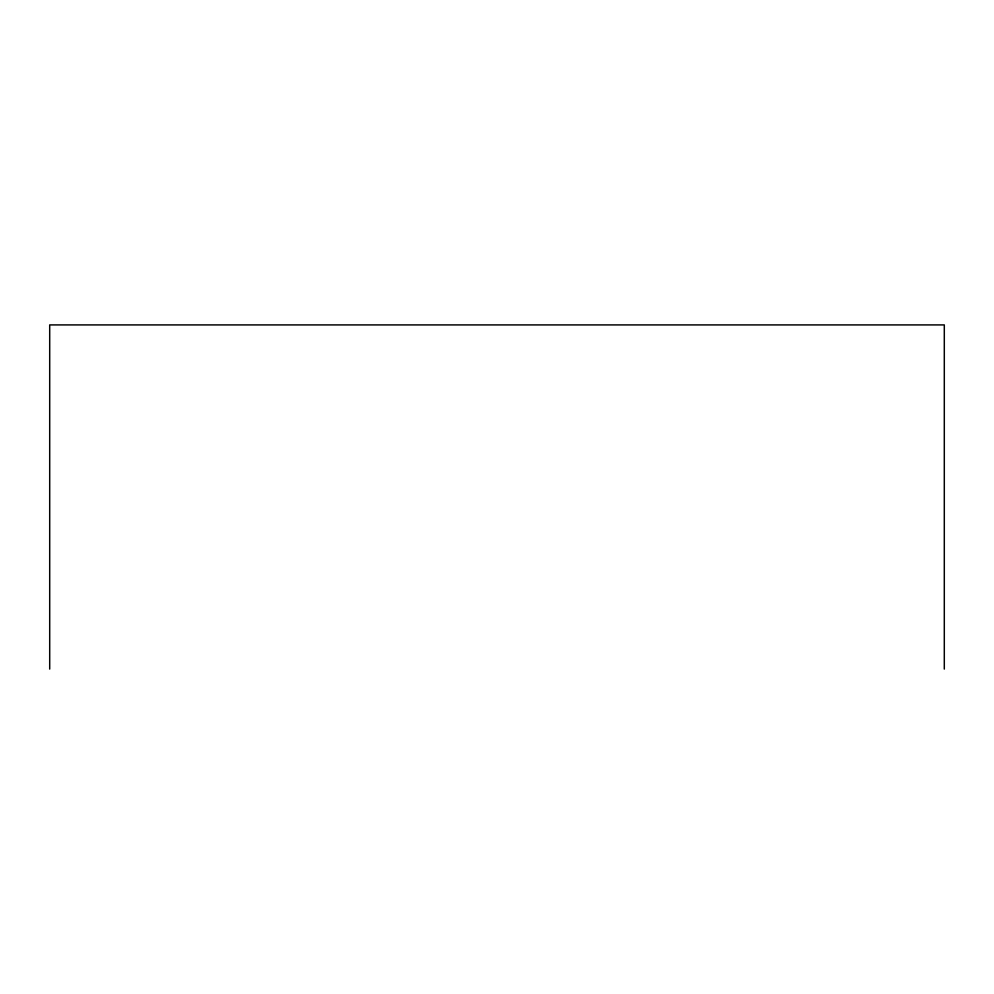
<?xml version="1.0" encoding="UTF-8"?>
<svg xmlns="http://www.w3.org/2000/svg" width="994" height="994" viewBox="0 0 994 994"><rect width="100%" height="100%" fill="white"/><g stroke="black" fill="none" stroke-linecap="round" stroke-linejoin="round"><path stroke-width="1.49" d="M944.3 669.086L944.3 324.914L49.7 324.914L49.7 669.086"/></g></svg>
